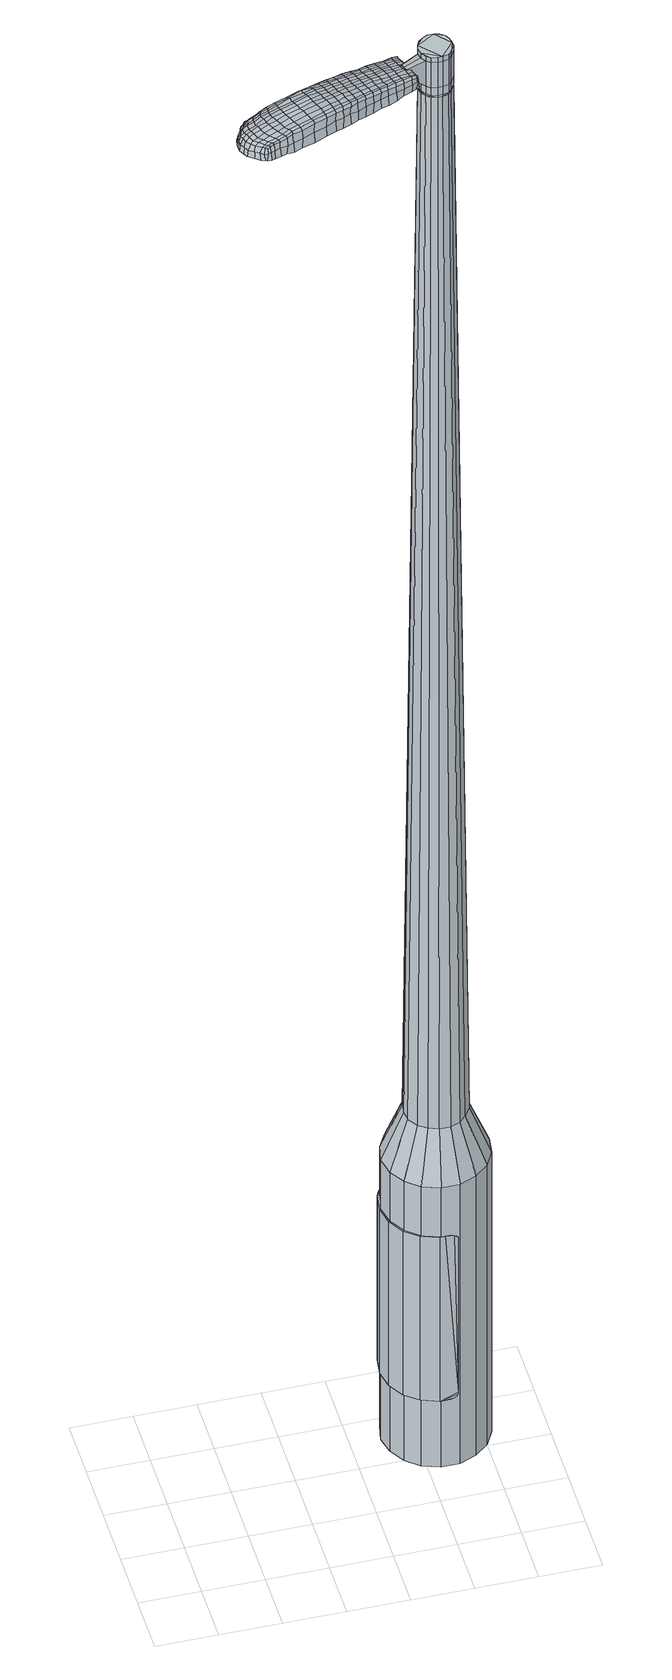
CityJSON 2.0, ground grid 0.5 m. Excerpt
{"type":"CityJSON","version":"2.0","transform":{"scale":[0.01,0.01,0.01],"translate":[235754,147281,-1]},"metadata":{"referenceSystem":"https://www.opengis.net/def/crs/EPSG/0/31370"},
"CityObjects":{
"object1":{"type":"GenericCityObject","attributes":{"cluster":429,"mean_distance_to_centroid":0.108,"new_centroid_x":235756.18,"new_centroid_y":147282.3,"mean_distance_to_camera":9.77,"H1":15.13,"H2":16.26,"Z_final":112.09,"cluster2":-1,"proj_x":235754.98,"proj_y":147279.21,"id_line":64577,"bearing_l":111.18,"distance":3.32,"orientation":"left","G_obj":201.18},"geometry":[{"type":"MultiSurface","lod":"2","boundaries":[[[0,1,2,3]],[[1,4,5,2]],[[4,6,7,5]],[[6,8,9,7]],[[8,10,11,9]],[[10,12,13,11]],[[12,14,15,13]],[[14,16,17,15]],[[16,18,19,17]],[[18,20,21,19]],[[20,22,23,21]],[[22,24,25,23]],[[24,26,27,25]],[[26,28,29,27]],[[28,30,31,29]],[[30,32,33,31]],[[32,34,35,33]],[[34,0,3,35]],[[36,37,38,39]],[[38,40,41,42]],[[41,43,42]],[[42,44,45,46]],[[45,47,46]],[[46,48,49,50]],[[49,51,50]],[[42,46,50,38]],[[50,52,39,38]],[[53,36,39]],[[2,5,7,35]],[[7,9,11,15]],[[11,13,15]],[[15,17,19,23]],[[19,21,23]],[[23,25,27,31]],[[27,29,31]],[[15,23,31,7]],[[31,33,35,7]],[[3,2,35]],[[1,0,54,55]],[[0,34,56,54]],[[34,32,57,56]],[[32,30,58,57]],[[30,28,59,58]],[[28,26,60,59]],[[26,24,61,60]],[[24,22,62,61]],[[22,20,63,62]],[[20,18,64,63]],[[18,16,65,64]],[[16,14,66,65]],[[14,12,67,66]],[[12,10,68,67]],[[10,8,69,68]],[[8,6,70,69]],[[6,4,71,70]],[[4,1,55,71]],[[55,54,72,73]],[[54,56,74,72]],[[56,57,75,74]],[[57,58,76,75]],[[58,59,77,76]],[[59,60,78,77]],[[60,61,79,78]],[[61,62,80,79]],[[62,63,81,80]],[[63,64,82,81]],[[64,65,83,82]],[[65,66,84,83]],[[66,67,85,84]],[[67,68,86,85]],[[68,69,87,86]],[[69,70,88,87]],[[70,71,89,88]],[[71,55,73,89]],[[90,91,92,93]],[[74,94,91,90]],[[95,96,94,74]],[[76,97,96,95]],[[77,98,97,76]],[[99,100,98,77]],[[101,102,100,99]],[[103,104,102,101]],[[81,105,104,103]],[[82,106,105,81]],[[107,108,106,82]],[[109,110,108,107]],[[85,111,110,109]],[[86,112,111,85]],[[87,113,112,86]],[[114,115,113,87]],[[116,117,115,114]],[[93,92,117,116]],[[118,119,120,121]],[[122,118,121,123]],[[124,122,123,125]],[[126,124,125,127]],[[128,126,127,129]],[[130,128,129,131]],[[132,130,131,133]],[[134,132,133,135]],[[136,134,135,137]],[[138,136,137,139]],[[140,138,139,141]],[[142,140,141,143]],[[144,142,143,145]],[[146,144,145,147]],[[148,146,147,149]],[[150,148,149,151]],[[73,72,90,93]],[[72,74,90]],[[75,95,74]],[[75,76,95]],[[78,99,77]],[[78,79,101,99]],[[79,80,103,101]],[[80,81,103]],[[83,107,82]],[[83,84,109,107]],[[84,85,109]],[[88,114,87]],[[88,89,116,114]],[[89,73,93,116]],[[152,153,92,91]],[[153,154,117,92]],[[154,155,115,117]],[[155,113,115]],[[156,110,111]],[[156,157,108,110]],[[157,106,108]],[[158,104,105]],[[158,159,102,104]],[[159,160,100,102]],[[160,98,100]],[[161,96,97]],[[161,94,96]],[[152,91,94]],[[39,52,150,162]],[[153,152,163,151]],[[53,39,162,119]],[[152,94,120,163]],[[36,53,119,118]],[[94,161,121,120]],[[37,36,118,122]],[[161,97,123,121]],[[38,37,122,124]],[[97,98,125,123]],[[40,38,124,126]],[[98,160,127,125]],[[41,40,126,128]],[[160,159,129,127]],[[43,41,128,130]],[[159,158,131,129]],[[42,43,130,132]],[[158,105,133,131]],[[44,42,132,134]],[[105,106,135,133]],[[45,44,134,136]],[[106,157,137,135]],[[47,45,136,138]],[[157,156,139,137]],[[46,47,138,140]],[[156,111,141,139]],[[48,46,140,142]],[[111,112,143,141]],[[49,48,142,144]],[[112,113,145,143]],[[51,49,144,146]],[[113,155,147,145]],[[50,51,146,148]],[[155,154,149,147]],[[52,50,148,150]],[[154,153,151,149]],[[150,151,164,165]],[[151,163,166,164]],[[163,120,167,166]],[[120,119,168,167]],[[119,162,169,168]],[[162,150,165,169]],[[170,171,172,173]],[[174,170,173,175]],[[170,174,176,177]],[[171,170,177,178]],[[179,180,181,182]],[[183,179,182,184]],[[179,183,185,186]],[[180,179,186,187]],[[188,189,190,191]],[[192,188,191,193]],[[188,192,194,195]],[[189,188,195,196]],[[197,198,199,200]],[[201,197,200,202]],[[197,201,203,204]],[[198,197,204,205]],[[206,207,208,209]],[[210,206,209,211]],[[206,210,212,213]],[[207,206,213,214]],[[215,216,217,218]],[[219,215,218,220]],[[215,219,221,222]],[[216,215,222,223]],[[224,225,226,227]],[[216,224,227,217]],[[224,216,223,228]],[[225,224,228,229]],[[230,231,232,233]],[[225,230,233,226]],[[230,225,229,234]],[[231,230,234,235]],[[236,174,175,237]],[[231,236,237,232]],[[236,231,235,238]],[[174,236,238,176]],[[239,240,241,242]],[[243,239,242,244]],[[239,243,245,246]],[[240,239,246,247]],[[248,249,250,251]],[[240,248,251,241]],[[248,240,247,252]],[[249,248,252,253]],[[254,255,256,257]],[[249,254,257,250]],[[254,249,253,258]],[[255,254,258,259]],[[260,261,262,263]],[[255,260,263,256]],[[260,255,259,264]],[[261,260,264,265]],[[266,171,178,267]],[[261,266,267,262]],[[266,261,265,268]],[[171,266,268,172]],[[269,270,271,272]],[[273,269,272,274]],[[269,273,275,276]],[[270,269,276,277]],[[278,279,280,281]],[[270,278,281,271]],[[278,270,277,282]],[[279,278,282,283]],[[284,285,286,287]],[[279,284,287,280]],[[284,279,283,288]],[[285,284,288,289]],[[290,183,184,291]],[[285,290,291,286]],[[290,285,289,292]],[[183,290,292,185]],[[293,294,295,296]],[[297,293,296,298]],[[293,297,299,300]],[[294,293,300,301]],[[302,303,304,305]],[[294,302,305,295]],[[302,294,301,306]],[[303,302,306,307]],[[308,309,310,311]],[[303,308,311,304]],[[308,303,307,312]],[[309,308,312,313]],[[314,315,316,317]],[[309,314,317,310]],[[314,309,313,318]],[[315,314,318,319]],[[320,180,187,321]],[[315,320,321,316]],[[320,315,319,322]],[[180,320,322,181]],[[323,209,208,324]],[[325,323,324,326]],[[323,325,327,328]],[[209,323,328,211]],[[329,325,326,330]],[[331,329,330,332]],[[329,331,333,334]],[[325,329,334,327]],[[335,331,332,336]],[[337,335,336,338]],[[335,337,339,340]],[[331,335,340,333]],[[341,337,338,342]],[[343,341,342,344]],[[341,343,345,346]],[[337,341,346,339]],[[347,343,344,348]],[[198,347,348,199]],[[347,198,205,349]],[[343,347,349,345]],[[350,351,196,195]],[[352,350,195,194]],[[350,352,353,354]],[[351,350,354,355]],[[356,357,355,354]],[[358,356,354,353]],[[356,358,359,360]],[[357,356,360,361]],[[362,363,361,360]],[[364,362,360,359]],[[362,364,365,366]],[[363,362,366,367]],[[368,369,367,366]],[[370,368,366,365]],[[368,370,203,201]],[[369,368,201,202]],[[371,372,373,374]],[[273,371,374,275]],[[371,273,274,375]],[[372,371,375,376]],[[377,192,193,378]],[[372,377,378,373]],[[377,372,376,379]],[[192,377,379,194]],[[380,381,382,383]],[[219,380,383,221]],[[380,219,220,384]],[[381,380,384,385]],[[386,387,388,389]],[[381,386,389,382]],[[386,381,385,390]],[[387,386,390,391]],[[392,189,196,393]],[[387,392,393,388]],[[392,387,391,394]],[[189,392,394,190]],[[395,396,397,398]],[[177,395,398,178]],[[395,177,176,399]],[[396,395,399,400]],[[401,402,403,404]],[[396,401,404,397]],[[401,396,400,405]],[[402,401,405,406]],[[407,200,199,408]],[[402,407,408,403]],[[407,402,406,409]],[[200,407,409,202]],[[410,411,412,413]],[[182,410,413,184]],[[410,182,181,414]],[[411,410,414,415]],[[416,204,203,417]],[[411,416,417,412]],[[416,411,415,418]],[[204,416,418,205]],[[419,420,421,422]],[[297,419,422,299]],[[419,297,298,423]],[[420,419,423,424]],[[425,210,211,426]],[[420,425,426,421]],[[425,420,424,427]],[[210,425,427,212]],[[428,429,430,431]],[[243,428,431,245]],[[428,243,244,432]],[[429,428,432,433]],[[434,435,436,437]],[[429,434,437,430]],[[434,429,433,438]],[[435,434,438,439]],[[440,207,214,441]],[[435,440,441,436]],[[440,435,439,442]],[[207,440,442,208]],[[443,444,433,432]],[[242,443,432,244]],[[443,242,241,445]],[[444,443,445,446]],[[447,448,439,438]],[[444,447,438,433]],[[447,444,446,449]],[[448,447,449,450]],[[451,324,208,442]],[[448,451,442,439]],[[451,448,450,452]],[[324,451,452,326]],[[453,454,455,456]],[[300,453,456,301]],[[453,300,299,422]],[[454,453,422,421]],[[457,328,327,458]],[[454,457,458,455]],[[457,454,421,426]],[[328,457,426,211]],[[459,460,446,445]],[[251,459,445,241]],[[459,251,250,461]],[[460,459,461,462]],[[463,464,450,449]],[[460,463,449,446]],[[463,460,462,465]],[[464,463,465,466]],[[467,330,326,452]],[[464,467,452,450]],[[467,464,466,468]],[[330,467,468,332]],[[469,470,471,472]],[[306,469,472,307]],[[469,306,301,456]],[[470,469,456,455]],[[473,334,333,474]],[[470,473,474,471]],[[473,470,455,458]],[[334,473,458,327]],[[475,476,462,461]],[[257,475,461,250]],[[475,257,256,477]],[[476,475,477,478]],[[479,480,466,465]],[[476,479,465,462]],[[479,476,478,481]],[[480,479,481,482]],[[483,336,332,468]],[[480,483,468,466]],[[483,480,482,484]],[[336,483,484,338]],[[485,486,487,488]],[[312,485,488,313]],[[485,312,307,472]],[[486,485,472,471]],[[489,340,339,490]],[[486,489,490,487]],[[489,486,471,474]],[[340,489,474,333]],[[491,492,478,477]],[[263,491,477,256]],[[491,263,262,493]],[[492,491,493,494]],[[495,496,482,481]],[[492,495,481,478]],[[495,492,494,497]],[[496,495,497,498]],[[499,342,338,484]],[[496,499,484,482]],[[499,496,498,500]],[[342,499,500,344]],[[501,502,503,504]],[[318,501,504,319]],[[501,318,313,488]],[[502,501,488,487]],[[505,346,345,506]],[[502,505,506,503]],[[505,502,487,490]],[[346,505,490,339]],[[507,508,494,493]],[[267,507,493,262]],[[507,267,178,398]],[[508,507,398,397]],[[509,510,498,497]],[[508,509,497,494]],[[509,508,397,404]],[[510,509,404,403]],[[511,348,344,500]],[[510,511,500,498]],[[511,510,403,408]],[[348,511,408,199]],[[512,513,415,414]],[[322,512,414,181]],[[512,322,319,504]],[[513,512,504,503]],[[514,349,205,418]],[[513,514,418,415]],[[514,513,503,506]],[[349,514,506,345]],[[515,516,376,375]],[[272,515,375,274]],[[515,272,271,517]],[[516,515,517,518]],[[519,352,194,379]],[[516,519,379,376]],[[519,516,518,520]],[[352,519,520,353]],[[521,522,523,524]],[[222,521,524,223]],[[521,222,221,383]],[[522,521,383,382]],[[525,526,527,528]],[[522,525,528,523]],[[525,522,382,389]],[[526,525,389,388]],[[529,351,355,530]],[[526,529,530,527]],[[529,526,388,393]],[[351,529,393,196]],[[531,532,518,517]],[[281,531,517,271]],[[531,281,280,533]],[[532,531,533,534]],[[535,358,353,520]],[[532,535,520,518]],[[535,532,534,536]],[[358,535,536,359]],[[537,538,539,540]],[[228,537,540,229]],[[537,228,223,524]],[[538,537,524,523]],[[541,542,543,544]],[[538,541,544,539]],[[541,538,523,528]],[[542,541,528,527]],[[545,357,361,546]],[[542,545,546,543]],[[545,542,527,530]],[[357,545,530,355]],[[547,548,534,533]],[[287,547,533,280]],[[547,287,286,549]],[[548,547,549,550]],[[551,364,359,536]],[[548,551,536,534]],[[551,548,550,552]],[[364,551,552,365]],[[553,554,555,556]],[[234,553,556,235]],[[553,234,229,540]],[[554,553,540,539]],[[557,558,559,560]],[[554,557,560,555]],[[557,554,539,544]],[[558,557,544,543]],[[561,363,367,562]],[[558,561,562,559]],[[561,558,543,546]],[[363,561,546,361]],[[563,564,550,549]],[[291,563,549,286]],[[563,291,184,413]],[[564,563,413,412]],[[565,370,365,552]],[[564,565,552,550]],[[565,564,412,417]],[[370,565,417,203]],[[566,567,400,399]],[[238,566,399,176]],[[566,238,235,556]],[[567,566,556,555]],[[568,569,406,405]],[[567,568,405,400]],[[568,567,555,560]],[[569,568,560,559]],[[570,369,202,409]],[[569,570,409,406]],[[570,569,559,562]],[[369,570,562,367]],[[571,572,573,574]],[[574,573,575,576]],[[577,575,573,578]],[[578,573,572,579]],[[580,581,582,583]],[[583,582,584,585]],[[586,584,582,587]],[[587,582,581,588]],[[589,590,591,592]],[[592,591,593,594]],[[595,593,591,596]],[[596,591,590,597]],[[598,599,600,601]],[[601,600,602,603]],[[604,602,600,605]],[[605,600,599,606]],[[607,608,609,610]],[[610,609,611,612]],[[613,611,609,614]],[[614,609,608,615]],[[616,617,618,619]],[[619,618,620,621]],[[622,620,618,623]],[[623,618,617,624]],[[625,626,627,628]],[[628,627,617,616]],[[624,617,627,629]],[[629,627,626,630]],[[631,632,633,634]],[[634,633,626,625]],[[630,626,633,635]],[[635,633,632,636]],[[576,575,637,638]],[[638,637,632,631]],[[636,632,637,639]],[[639,637,575,577]],[[640,641,642,643]],[[643,642,644,645]],[[646,644,642,647]],[[647,642,641,648]],[[649,650,651,652]],[[652,651,641,640]],[[648,641,651,653]],[[653,651,650,654]],[[655,656,657,658]],[[658,657,650,649]],[[654,650,657,659]],[[659,657,656,660]],[[661,662,663,664]],[[664,663,656,655]],[[660,656,663,665]],[[665,663,662,666]],[[579,572,667,668]],[[668,667,662,661]],[[666,662,667,669]],[[669,667,572,571]],[[670,671,672,673]],[[673,672,674,675]],[[676,674,672,677]],[[677,672,671,678]],[[679,680,681,682]],[[682,681,671,670]],[[678,671,681,683]],[[683,681,680,684]],[[685,686,687,688]],[[688,687,680,679]],[[684,680,687,689]],[[689,687,686,690]],[[585,584,691,692]],[[692,691,686,685]],[[690,686,691,693]],[[693,691,584,586]],[[694,695,696,697]],[[697,696,698,699]],[[700,698,696,701]],[[701,696,695,702]],[[703,704,705,706]],[[706,705,695,694]],[[702,695,705,707]],[[707,705,704,708]],[[709,710,711,712]],[[712,711,704,703]],[[708,704,711,713]],[[713,711,710,714]],[[715,716,717,718]],[[718,717,710,709]],[[714,710,717,719]],[[719,717,716,720]],[[588,581,721,722]],[[722,721,716,715]],[[720,716,721,723]],[[723,721,581,580]],[[607,610,724,725]],[[725,724,726,727]],[[728,726,724,729]],[[729,724,610,612]],[[727,726,730,731]],[[731,730,732,733]],[[734,732,730,735]],[[735,730,726,728]],[[733,732,736,737]],[[737,736,738,739]],[[740,738,736,741]],[[741,736,732,734]],[[739,738,742,743]],[[743,742,744,745]],[[746,744,742,747]],[[747,742,738,740]],[[745,744,748,749]],[[749,748,599,598]],[[606,599,748,750]],[[750,748,744,746]],[[597,751,752,596]],[[596,752,753,595]],[[754,753,752,755]],[[755,752,751,756]],[[756,757,758,755]],[[755,758,759,754]],[[760,759,758,761]],[[761,758,757,762]],[[762,763,764,761]],[[761,764,765,760]],[[766,765,764,767]],[[767,764,763,768]],[[768,769,770,767]],[[767,770,771,766]],[[604,771,770,602]],[[602,770,769,603]],[[772,773,774,775]],[[775,774,674,676]],[[675,674,774,776]],[[776,774,773,777]],[[594,593,778,779]],[[779,778,773,772]],[[777,773,778,780]],[[780,778,593,595]],[[781,782,783,784]],[[784,783,620,622]],[[621,620,783,785]],[[785,783,782,786]],[[787,788,789,790]],[[790,789,782,781]],[[786,782,789,791]],[[791,789,788,792]],[[597,590,793,794]],[[794,793,788,787]],[[792,788,793,795]],[[795,793,590,589]],[[796,797,798,799]],[[799,798,578,579]],[[577,578,798,800]],[[800,798,797,801]],[[802,803,804,805]],[[805,804,797,796]],[[801,797,804,806]],[[806,804,803,807]],[[598,601,808,809]],[[809,808,803,802]],[[807,803,808,810]],[[810,808,601,603]],[[811,812,813,814]],[[814,813,583,585]],[[580,583,813,815]],[[815,813,812,816]],[[604,605,817,818]],[[818,817,812,811]],[[816,812,817,819]],[[819,817,605,606]],[[820,821,822,823]],[[823,822,698,700]],[[699,698,822,824]],[[824,822,821,825]],[[612,611,826,827]],[[827,826,821,820]],[[825,821,826,828]],[[828,826,611,613]],[[829,830,831]],[[831,830,644,646]],[[645,644,830,832]],[[832,830,829,833]],[[834,835,836,837]],[[837,836,829,831]],[[833,829,836,838]],[[838,836,835,839]],[[615,608,840,841]],[[841,840,835,834]],[[839,835,840,842]],[[842,840,608,607]],[[833,843,832]],[[832,843,643,645]],[[640,643,843,844]],[[844,843,845]],[[839,846,847,838]],[[838,847,843,833]],[[845,843,847,848]],[[848,847,846,849]],[[607,725,850,842]],[[842,850,846,839]],[[849,846,850,851]],[[851,850,725,727]],[[852,853,854]],[[854,853,701,702]],[[700,701,853,823]],[[823,853,852,820]],[[728,729,855,856]],[[856,855,852,854]],[[820,852,855,827]],[[827,855,729,612]],[[845,857,858,844]],[[844,858,652,640]],[[649,652,858,859]],[[859,858,857,860]],[[849,861,862,848]],[[848,862,857,845]],[[860,857,862,863]],[[863,862,861,864]],[[727,731,865,851]],[[851,865,861,849]],[[864,861,865,866]],[[866,865,731,733]],[[867,868,869,870]],[[870,869,707,708]],[[702,707,869,854]],[[869,868,854]],[[734,735,871,872]],[[872,871,868,867]],[[854,868,871,856]],[[856,871,735,728]],[[860,873,874,859]],[[859,874,658,649]],[[655,658,874,875]],[[875,874,873,876]],[[864,877,878,863]],[[863,878,873,860]],[[876,873,878,879]],[[879,878,877,880]],[[733,737,881,866]],[[866,881,877,864]],[[880,877,881,882]],[[882,881,737,739]],[[883,884,885,886]],[[886,885,713,714]],[[708,713,885,870]],[[870,885,884,867]],[[740,741,887,888]],[[888,887,884,883]],[[867,884,887,872]],[[872,887,741,734]],[[876,889,890,875]],[[875,890,664,655]],[[661,664,890,891]],[[891,890,889,892]],[[880,893,894,879]],[[879,894,889,876]],[[892,889,894,895]],[[895,894,893,896]],[[739,743,897,882]],[[882,897,893,880]],[[896,893,897,898]],[[898,897,743,745]],[[899,900,901,902]],[[902,901,719,720]],[[714,719,901,886]],[[886,901,900,883]],[[746,747,903,904]],[[904,903,900,899]],[[883,900,903,888]],[[888,903,747,740]],[[892,905,906,891]],[[891,906,668,661]],[[579,668,906,799]],[[799,906,905,796]],[[896,907,908,895]],[[895,908,905,892]],[[796,905,908,805]],[[805,908,907,802]],[[745,749,909,898]],[[898,909,907,896]],[[802,907,909,809]],[[809,909,749,598]],[[816,910,911,815]],[[815,911,723,580]],[[720,723,911,902]],[[902,911,910,899]],[[606,750,912,819]],[[819,912,910,816]],[[899,910,912,904]],[[904,912,750,746]],[[777,913,914,776]],[[776,914,673,675]],[[670,673,914,915]],[[915,914,913,916]],[[595,753,917,780]],[[780,917,913,777]],[[916,913,917,918]],[[918,917,753,754]],[[919,920,921,922]],[[922,921,623,624]],[[622,623,921,784]],[[784,921,920,781]],[[923,924,925,926]],[[926,925,920,919]],[[781,920,925,790]],[[790,925,924,787]],[[756,751,927,928]],[[928,927,924,923]],[[787,924,927,794]],[[794,927,751,597]],[[916,929,930,915]],[[915,930,682,670]],[[679,682,930,931]],[[931,930,929,932]],[[754,759,933,918]],[[918,933,929,916]],[[932,929,933,934]],[[934,933,759,760]],[[935,936,937,938]],[[938,937,629,630]],[[624,629,937,922]],[[922,937,936,919]],[[939,940,941,942]],[[942,941,936,935]],[[919,936,941,926]],[[926,941,940,923]],[[762,757,943,944]],[[944,943,940,939]],[[923,940,943,928]],[[928,943,757,756]],[[932,945,946,931]],[[931,946,688,679]],[[685,688,946,947]],[[947,946,945,948]],[[760,765,949,934]],[[934,949,945,932]],[[948,945,949,950]],[[950,949,765,766]],[[951,952,953,954]],[[954,953,635,636]],[[630,635,953,938]],[[938,953,952,935]],[[955,956,957,958]],[[958,957,952,951]],[[935,952,957,942]],[[942,957,956,939]],[[768,763,959,960]],[[960,959,956,955]],[[939,956,959,944]],[[944,959,763,762]],[[948,961,962,947]],[[947,962,692,685]],[[585,692,962,814]],[[814,962,961,811]],[[766,771,963,950]],[[950,963,961,948]],[[811,961,963,818]],[[818,963,771,604]],[[801,964,965,800]],[[800,965,639,577]],[[636,639,965,954]],[[954,965,964,951]],[[807,966,967,806]],[[806,967,964,801]],[[951,964,967,958]],[[958,967,966,955]],[[603,769,968,810]],[[810,968,966,807]],[[955,966,968,960]],[[960,968,769,768]],[[571,574,173,172]],[[574,576,175,173]],[[586,587,186,185]],[[587,588,187,186]],[[589,592,191,190]],[[592,594,193,191]],[[613,614,213,212]],[[614,615,214,213]],[[616,619,218,217]],[[619,621,220,218]],[[625,628,227,226]],[[628,616,217,227]],[[631,634,233,232]],[[634,625,226,233]],[[576,638,237,175]],[[638,631,232,237]],[[646,647,246,245]],[[647,648,247,246]],[[648,653,252,247]],[[653,654,253,252]],[[654,659,258,253]],[[659,660,259,258]],[[660,665,264,259]],[[665,666,265,264]],[[666,669,268,265]],[[669,571,172,268]],[[676,677,276,275]],[[677,678,277,276]],[[678,683,282,277]],[[683,684,283,282]],[[684,689,288,283]],[[689,690,289,288]],[[690,693,292,289]],[[693,586,185,292]],[[694,697,296,295]],[[697,699,298,296]],[[703,706,305,304]],[[706,694,295,305]],[[709,712,311,310]],[[712,703,304,311]],[[715,718,317,316]],[[718,709,310,317]],[[588,722,321,187]],[[722,715,316,321]],[[772,775,374,373]],[[775,676,275,374]],[[594,779,378,193]],[[779,772,373,378]],[[621,785,384,220]],[[785,786,385,384]],[[786,791,390,385]],[[791,792,391,390]],[[792,795,394,391]],[[795,589,190,394]],[[699,824,423,298]],[[824,825,424,423]],[[825,828,427,424]],[[828,613,212,427]],[[831,431,430]],[[831,646,245,431]],[[834,837,437,436]],[[837,831,430,437]],[[615,841,441,214]],[[841,834,436,441]],[[969,970,971,972]],[[973,974,972,971]],[[975,976,977,978]],[[979,980,981,982]],[[970,983,984,971]],[[985,973,971,984]],[[986,975,978,987]],[[988,989,980,979]],[[983,990,991,984]],[[991,992,985,984]],[[993,986,987,994]],[[995,989,988,996]],[[990,997,998,991]],[[998,999,992,991]],[[1000,993,994,1001]],[[1002,995,996,1003]],[[1004,1005,1006,1007]],[[1008,1009,1005,1004]],[[1008,1010,1011,1009]],[[1010,1012,1013,1011]],[[1014,1015,1016,1017]],[[1018,1019,1015,1014]],[[1020,1021,1019,1018]],[[1022,1023,1021,1020]],[[1017,1006,1005,1014]],[[1014,1005,1009,1018]],[[1009,1011,1020,1018]],[[1011,1013,1022,1020]],[[978,977,974,973]],[[987,978,973,985]],[[992,994,987,985]],[[999,1001,994,992]],[[979,982,976,975]],[[988,979,975,986]],[[996,988,986,993]],[[1003,996,993,1000]],[[980,1004,1007,981]],[[989,1008,1004,980]],[[1010,1008,989,995]],[[1012,1010,995,1002]],[[1024,1025,1026,1027]],[[1026,1028,1029,1030]],[[1026,1030,1031,1032]],[[1026,1032,1027]],[[1033,1024,1027,1034]],[[1035,1034,1027,1036]],[[1037,1036,1027]],[[1038,1026,1025,1039]],[[1040,1038,1039,1041]],[[1042,1040,1041,1043]],[[1044,1042,1043,1045]],[[1046,1044,1045,1047]],[[1047,1048,1049,1050]],[[1047,1050,1051,1052]],[[1047,1052,1053,1054]],[[1053,1055,1056,1057]],[[1053,1057,1058,1059]],[[1053,1059,1054]],[[1047,1054,1046]],[[1060,1061,1025,1024]],[[1062,1063,1028,1026]],[[1064,1065,1037,1027]],[[1061,1066,1039,1025]],[[1067,1062,1026,1038]],[[1066,1068,1041,1039]],[[1069,1067,1038,1040]],[[1068,1070,1043,1041]],[[1071,1069,1040,1042]],[[1070,1072,1045,1043]],[[1073,1071,1042,1044]],[[1072,1074,1047,1045]],[[1075,1073,1044,1046]],[[1074,1076,1048,1047]],[[1077,1078,1055,1053]],[[1079,1075,1046,1054]],[[1049,1048,1076,1080]],[[1050,1049,1080,1081]],[[1051,1050,1081,1082]],[[1052,1051,1082,1083]],[[1053,1052,1083,1077]],[[1084,1060,1024,1033]],[[1085,1084,1033,1034]],[[1086,1085,1034,1035]],[[1087,1086,1035,1036]],[[1065,1087,1036,1037]],[[1029,1028,1063,1088]],[[1056,1055,1078,1089]],[[1030,1029,1088,1090]],[[1031,1030,1090,1091]],[[1032,1031,1091,1092]],[[1027,1032,1092,1064]],[[1057,1056,1089,1093]],[[1058,1057,1093,1094]],[[1059,1058,1094,1095]],[[1054,1059,1095,1079]]]}]}
},
"vertices":[
[177,113,384],[174,127,384],[174,127,96],[177,113,96],[177,142,384],[177,142,96],[184,154,384],[184,154,96],[195,164,384],[195,164,96],[209,169,384],[209,169,96],[223,170,384],[223,170,96],[237,165,384],[237,165,96],[249,156,384],[249,156,96],[256,143,384],[256,143,96],[259,129,384],[259,129,96],[257,114,384],[257,114,96],[250,101,384],[250,101,96],[239,92,384],[239,92,96],[225,86,384],[225,86,96],[210,86,384],[210,86,96],[196,91,384],[196,91,96],[185,100,384],[185,100,96],[210,116,1524],[215,115,1524],[219,115,1524],[204,123,1524],[224,116,1524],[227,119,1524],[230,128,1524],[230,124,1524],[229,133,1524],[227,137,1524],[219,141,1524],[223,140,1524],[214,141,1524],[210,139,1524],[204,132,1524],[206,136,1524],[203,128,1524],[207,119,1524],[193,119,429],[192,127,429],[198,111,429],[205,106,429],[213,103,429],[222,103,429],[230,106,429],[236,112,429],[241,120,429],[242,128,429],[240,137,429],[236,144,429],[229,150,429],[221,153,429],[212,153,429],[204,149,429],[197,144,429],[193,136,429],[204,123,1483],[203,128,1483],[207,119,1483],[210,116,1483],[215,115,1483],[219,115,1483],[224,116,1483],[227,119,1483],[230,124,1483],[230,128,1483],[229,133,1483],[227,137,1483],[223,140,1483],[219,141,1483],[214,141,1483],[210,139,1483],[206,136,1483],[204,132,1483],[205,123,1483],[205,123,1485],[204,128,1485],[204,128,1483],[207,119,1485],[211,117,1483],[211,117,1485],[215,115,1485],[219,115,1485],[223,117,1483],[223,117,1485],[227,120,1483],[227,120,1485],[229,124,1483],[229,124,1485],[230,128,1485],[229,133,1485],[226,136,1483],[226,136,1485],[223,139,1483],[223,139,1485],[219,141,1485],[214,141,1485],[210,139,1485],[207,136,1483],[207,136,1485],[205,132,1483],[205,132,1485],[210,116,1519],[207,119,1519],[207,119,1493],[210,116,1493],[215,115,1519],[215,115,1493],[219,115,1519],[219,115,1493],[224,116,1519],[224,116,1493],[227,119,1519],[227,119,1493],[230,124,1519],[230,124,1493],[230,128,1519],[230,128,1493],[229,133,1519],[229,133,1493],[227,137,1519],[227,137,1493],[223,140,1519],[223,140,1493],[219,141,1519],[219,141,1493],[214,141,1519],[214,141,1493],[210,139,1519],[210,139,1493],[206,136,1519],[206,136,1493],[204,132,1519],[204,132,1493],[203,128,1519],[203,128,1493],[204,123,1485],[203,128,1485],[204,132,1485],[206,136,1485],[223,140,1485],[227,137,1485],[230,124,1485],[227,119,1485],[224,116,1485],[210,116,1485],[204,123,1519],[204,123,1493],[186,119,1513],[186,119,1518],[187,116,1513],[188,113,1513],[188,113,1518],[187,116,1518],[111,108,1519],[117,110,1518],[116,111,1509],[109,109,1510],[103,105,1519],[101,106,1510],[104,104,1526],[112,107,1525],[119,109,1525],[124,72,1519],[131,75,1518],[131,76,1525],[125,74,1525],[116,68,1519],[117,70,1526],[116,67,1510],[124,70,1510],[130,73,1509],[50,62,1519],[48,65,1519],[47,65,1513],[49,61,1513],[52,58,1519],[51,58,1513],[54,59,1524],[51,62,1524],[50,66,1524],[119,88,1530],[126,91,1529],[124,94,1529],[118,92,1530],[110,85,1531],[109,88,1531],[112,82,1530],[120,85,1530],[127,88,1529],[194,118,1512],[193,120,1512],[192,120,1517],[193,117,1517],[195,115,1512],[194,115,1517],[194,114,1506],[193,117,1506],[192,120,1506],[56,85,1519],[59,87,1519],[57,88,1512],[55,86,1512],[54,84,1518],[53,85,1512],[55,83,1522],[57,84,1523],[60,86,1524],[63,89,1519],[68,91,1519],[67,92,1512],[62,90,1512],[64,88,1524],[69,90,1525],[74,94,1519],[81,97,1519],[79,98,1511],[72,95,1511],[75,93,1526],[82,96,1526],[92,101,1519],[90,102,1510],[93,100,1526],[181,130,1513],[174,128,1513],[175,127,1518],[182,130,1517],[186,132,1512],[186,131,1516],[185,132,1506],[180,131,1507],[172,129,1507],[167,126,1514],[159,124,1515],[161,123,1520],[168,125,1519],[165,127,1507],[158,124,1507],[152,121,1515],[145,119,1516],[147,118,1522],[154,120,1521],[151,122,1508],[144,120,1508],[138,117,1517],[131,115,1517],[133,114,1524],[140,116,1523],[136,118,1508],[129,116,1509],[124,112,1518],[126,111,1524],[122,113,1509],[68,51,1519],[71,52,1519],[71,54,1524],[68,53,1523],[66,51,1518],[66,52,1522],[65,50,1512],[68,50,1512],[71,51,1512],[76,54,1519],[82,55,1519],[82,57,1525],[76,55,1524],[76,52,1512],[81,54,1512],[87,57,1519],[95,60,1519],[95,61,1526],[87,59,1526],[87,55,1511],[94,58,1511],[105,64,1519],[106,66,1526],[105,62,1510],[192,102,1513],[185,99,1513],[184,98,1507],[191,101,1507],[197,105,1512],[196,104,1506],[196,105,1516],[192,103,1517],[185,100,1518],[178,96,1514],[171,93,1515],[171,91,1507],[178,94,1507],[178,97,1519],[171,94,1520],[164,90,1515],[158,87,1516],[157,85,1508],[164,88,1508],[165,91,1521],[158,88,1522],[151,84,1517],[144,80,1517],[144,79,1509],[150,82,1508],[151,85,1523],[144,82,1524],[137,78,1518],[137,76,1509],[138,79,1524],[188,115,1519],[187,118,1519],[181,113,1520],[180,115,1520],[182,110,1520],[189,113,1519],[174,110,1522],[173,113,1522],[167,107,1523],[166,110,1523],[168,104,1523],[175,107,1521],[160,105,1524],[159,107,1524],[153,102,1525],[152,105,1525],[154,99,1525],[161,102,1524],[146,99,1526],[145,102,1526],[139,97,1527],[138,99,1527],[140,93,1527],[147,96,1526],[132,94,1528],[131,97,1528],[134,91,1528],[54,63,1527],[53,67,1527],[56,60,1526],[60,61,1527],[58,65,1528],[57,68,1528],[64,67,1529],[63,71,1529],[66,64,1528],[73,66,1530],[71,70,1530],[70,73,1530],[78,72,1531],[76,76,1531],[80,69,1530],[88,72,1531],[86,76,1531],[85,79,1531],[98,80,1531],[97,84,1531],[100,77,1531],[63,51,1518],[60,53,1519],[60,51,1513],[63,50,1513],[64,53,1523],[62,54,1523],[56,55,1519],[56,54,1513],[57,56,1524],[52,82,1518],[51,80,1518],[52,80,1523],[54,82,1523],[51,83,1513],[50,80,1513],[49,76,1519],[48,73,1519],[50,73,1524],[51,77,1523],[48,77,1513],[47,72,1513],[48,69,1519],[49,69,1524],[47,69,1513],[113,105,1528],[113,103,1528],[120,106,1528],[120,108,1527],[105,102,1528],[105,101,1529],[114,101,1529],[115,98,1530],[122,100,1529],[121,103,1528],[106,98,1529],[107,95,1530],[116,95,1530],[123,97,1529],[108,92,1531],[124,75,1528],[123,77,1529],[115,74,1529],[116,72,1528],[131,78,1527],[130,80,1528],[122,81,1529],[114,77,1530],[129,84,1528],[198,107,1512],[197,108,1512],[196,108,1517],[197,107,1517],[198,105,1506],[197,107,1506],[196,112,1512],[195,111,1517],[196,111,1506],[189,132,1512],[189,130,1512],[188,130,1506],[187,132,1506],[188,131,1517],[188,129,1517],[190,128,1512],[191,125,1512],[190,125,1506],[189,128,1506],[189,127,1517],[190,125,1517],[192,123,1512],[191,123,1506],[191,122,1517],[183,129,1519],[183,127,1519],[176,126,1520],[176,125,1520],[184,125,1519],[185,123,1519],[177,123,1520],[178,120,1520],[186,120,1519],[179,118,1520],[192,105,1519],[191,106,1519],[184,104,1520],[185,102,1520],[190,109,1519],[183,107,1520],[168,124,1521],[169,122,1521],[161,122,1522],[162,120,1522],[170,120,1521],[171,118,1521],[163,118,1522],[164,115,1523],[172,115,1522],[165,112,1523],[178,99,1521],[177,101,1521],[171,98,1522],[171,96,1522],[176,104,1521],[169,101,1522],[154,119,1523],[155,118,1523],[147,117,1524],[148,115,1524],[156,115,1523],[157,113,1524],[149,113,1525],[150,110,1525],[158,110,1524],[151,107,1525],[164,93,1523],[164,95,1523],[157,92,1524],[158,90,1524],[162,98,1524],[156,95,1525],[140,115,1525],[141,113,1525],[133,112,1526],[134,110,1526],[142,110,1526],[143,108,1526],[135,108,1527],[136,105,1527],[144,105,1526],[137,102,1527],[151,87,1525],[150,89,1525],[143,86,1526],[144,84,1526],[149,92,1526],[142,89,1527],[127,110,1527],[127,108,1527],[128,106,1527],[129,103,1528],[130,100,1528],[138,81,1527],[137,83,1527],[135,87,1528],[66,53,1525],[64,54,1525],[70,54,1526],[67,56,1526],[60,57,1526],[64,58,1527],[56,83,1525],[55,80,1525],[58,82,1526],[59,84,1525],[53,77,1525],[52,74,1526],[56,76,1527],[57,79,1526],[52,70,1526],[56,72,1527],[75,56,1526],[73,57,1527],[81,58,1527],[79,59,1528],[69,60,1528],[76,62,1529],[64,86,1526],[63,84,1527],[69,87,1528],[69,89,1527],[62,81,1527],[62,78,1528],[68,81,1529],[68,84,1528],[62,74,1528],[69,77,1530],[87,60,1528],[85,62,1529],[94,63,1528],[93,65,1529],[82,65,1529],[90,68,1530],[75,91,1528],[75,89,1528],[82,92,1529],[82,94,1528],[75,86,1529],[75,83,1530],[83,86,1530],[83,89,1530],[75,80,1530],[84,83,1531],[105,67,1529],[104,69,1529],[102,73,1530],[93,98,1528],[94,96,1529],[94,94,1530],[95,90,1530],[96,87,1531],[116,109,1509],[118,108,1518],[111,106,1518],[110,107,1509],[103,103,1519],[101,104,1510],[105,102,1525],[113,105,1525],[119,107,1525],[130,78,1525],[130,76,1518],[124,74,1518],[124,75,1525],[116,70,1519],[116,72,1525],[115,68,1510],[123,72,1509],[129,75,1509],[50,65,1513],[51,66,1519],[52,63,1519],[51,62,1513],[54,60,1519],[53,59,1513],[55,60,1524],[53,63,1524],[52,66,1524],[124,94,1528],[125,91,1528],[118,88,1529],[117,91,1529],[110,85,1529],[109,88,1529],[111,82,1529],[120,85,1529],[126,88,1528],[190,119,1516],[191,119,1512],[192,117,1512],[191,117,1516],[193,114,1512],[192,114,1516],[192,114,1506],[191,117,1506],[190,119,1506],[58,86,1512],[60,85,1519],[57,84,1518],[56,84,1512],[55,82,1518],[54,83,1512],[56,82,1522],[58,83,1523],[61,84,1523],[68,90,1512],[69,90,1519],[64,87,1519],[63,88,1512],[65,86,1524],[70,89,1525],[80,96,1511],[82,95,1519],[74,92,1519],[73,93,1511],[76,91,1525],[83,94,1526],[92,99,1519],[91,100,1510],[94,98,1526],[175,125,1518],[174,126,1513],[181,129,1513],[182,128,1517],[186,130,1512],[186,129,1515],[185,130,1506],[180,129,1506],[173,127,1507],[161,121,1520],[160,122,1514],[167,124,1514],[168,123,1519],[166,125,1507],[158,123,1507],[147,116,1522],[146,117,1516],[153,119,1515],[154,119,1521],[151,120,1508],[144,118,1508],[133,112,1523],[132,113,1517],[139,115,1516],[140,114,1522],[137,116,1508],[130,114,1508],[125,110,1517],[126,109,1524],[123,111,1509],[71,56,1523],[71,54,1519],[68,53,1518],[68,55,1523],[66,53,1518],[66,54,1522],[65,52,1512],[67,52,1512],[70,53,1512],[81,59,1525],[81,57,1519],[76,56,1519],[76,57,1524],[75,54,1512],[80,55,1512],[94,63,1526],[94,62,1519],[87,59,1519],[87,60,1525],[86,57,1511],[93,60,1511],[105,66,1519],[105,67,1526],[104,64,1510],[183,99,1507],[184,101,1513],[191,104,1513],[190,103,1506],[195,106,1512],[195,105,1506],[194,107,1515],[191,105,1517],[184,102,1518],[170,93,1507],[170,95,1514],[177,98,1514],[177,96,1507],[177,99,1519],[171,96,1520],[156,87,1508],[157,88,1516],[163,91,1515],[163,90,1508],[164,93,1521],[157,90,1522],[143,80,1508],[143,82,1517],[150,85,1516],[149,83,1508],[150,87,1522],[144,84,1523],[137,79,1517],[136,77,1509],[137,81,1524],[187,115,1518],[186,117,1518],[180,113,1519],[179,115,1519],[181,110,1519],[188,112,1518],[173,110,1520],[172,112,1520],[166,107,1521],[165,110,1521],[167,104,1521],[174,107,1520],[159,104,1523],[158,107,1523],[152,102,1524],[151,104,1524],[154,99,1524],[160,102,1523],[146,99,1525],[145,102,1525],[139,96,1526],[138,99,1526],[140,93,1526],[147,96,1525],[132,94,1527],[131,97,1527],[133,91,1527],[54,67,1526],[55,64,1526],[57,61,1525],[61,62,1526],[59,65,1526],[58,68,1526],[63,71,1528],[65,68,1528],[67,64,1527],[73,67,1528],[71,70,1529],[70,73,1529],[77,76,1530],[78,73,1530],[80,69,1529],[88,73,1530],[86,76,1530],[85,79,1530],[97,84,1530],[98,80,1530],[100,77,1530],[61,53,1513],[62,54,1518],[64,53,1518],[64,52,1512],[65,54,1523],[63,55,1523],[58,57,1519],[57,56,1513],[59,57,1523],[54,79,1523],[53,79,1518],[54,81,1518],[55,81,1523],[53,82,1512],[52,79,1512],[52,73,1523],[50,72,1519],[51,76,1519],[53,76,1523],[50,76,1513],[49,72,1513],[50,69,1519],[51,69,1524],[49,69,1513],[120,105,1527],[113,103,1527],[113,104,1527],[120,106,1526],[105,101,1527],[105,100,1528],[122,100,1528],[115,97,1528],[114,100,1528],[121,103,1527],[106,97,1528],[107,94,1529],[116,94,1529],[123,97,1528],[108,91,1529],[115,74,1528],[123,78,1527],[124,76,1527],[116,73,1527],[130,79,1526],[129,80,1527],[121,81,1528],[113,78,1528],[128,84,1527],[194,108,1516],[195,108,1512],[196,107,1512],[195,107,1516],[195,106,1506],[195,107,1506],[194,111,1512],[193,111,1516],[194,110,1506],[187,129,1512],[187,130,1512],[186,130,1506],[186,129,1516],[186,128,1516],[188,125,1506],[189,124,1512],[188,127,1512],[187,127,1506],[187,126,1516],[188,124,1516],[190,122,1512],[189,122,1506],[189,121,1516],[182,127,1518],[175,125,1519],[176,124,1519],[184,122,1518],[183,125,1518],[177,122,1519],[177,120,1519],[185,120,1518],[178,117,1519],[190,106,1518],[191,105,1518],[184,103,1519],[189,109,1518],[182,107,1519],[169,122,1520],[168,123,1520],[161,120,1521],[162,119,1521],[170,117,1520],[169,120,1520],[162,117,1521],[163,115,1521],[171,115,1520],[164,112,1521],[170,98,1521],[177,101,1520],[177,100,1520],[170,97,1521],[176,104,1520],[169,101,1521],[155,117,1522],[154,118,1522],[147,116,1523],[148,115,1523],[156,112,1522],[155,115,1522],[148,112,1523],[149,110,1524],[157,110,1523],[150,107,1524],[156,92,1523],[163,95,1522],[164,94,1522],[157,91,1523],[162,98,1522],[155,95,1523],[141,112,1524],[140,113,1524],[133,111,1525],[134,110,1525],[143,107,1525],[142,110,1524],[135,107,1525],[136,105,1526],[144,104,1525],[137,102,1526],[143,86,1525],[150,89,1524],[150,88,1524],[143,85,1525],[148,92,1524],[141,90,1525],[127,107,1526],[127,109,1526],[129,102,1527],[128,105,1526],[130,99,1527],[136,83,1526],[137,82,1526],[135,87,1526],[64,56,1524],[67,55,1524],[70,56,1525],[68,57,1525],[61,58,1525],[64,59,1525],[59,81,1525],[56,80,1524],[57,81,1524],[60,83,1525],[57,75,1526],[54,74,1525],[55,77,1524],[58,79,1525],[53,70,1525],[57,72,1526],[73,58,1526],[75,57,1526],[81,59,1526],[79,60,1527],[70,61,1526],[76,63,1527],[69,86,1527],[64,84,1526],[65,85,1526],[70,88,1526],[69,80,1528],[63,77,1527],[63,81,1526],[69,83,1527],[63,74,1527],[69,77,1528],[85,62,1527],[86,61,1527],[94,64,1527],[93,65,1528],[82,66,1528],[90,69,1529],[83,92,1528],[75,89,1527],[76,90,1527],[83,93,1527],[83,86,1529],[75,83,1529],[75,86,1528],[83,89,1528],[76,79,1529],[84,82,1530],[104,70,1528],[105,68,1528],[102,73,1529],[94,96,1528],[94,97,1528],[95,90,1529],[94,93,1529],[96,87,1530],[186,131,1508],[188,124,1508],[157,114,1509],[154,121,1509],[137,107,1510],[134,115,1510],[100,93,1512],[96,102,1512],[113,108,1511],[117,99,1511],[83,86,1513],[71,81,1514],[67,89,1514],[80,95,1513],[190,118,1508],[160,106,1509],[140,99,1510],[103,84,1512],[120,91,1511],[86,78,1513],[74,73,1514],[193,112,1508],[163,99,1509],[143,90,1510],[106,76,1512],[123,82,1511],[77,65,1514],[90,69,1513],[195,105,1508],[166,92,1509],[146,82,1510],[110,67,1512],[127,73,1511],[80,56,1514],[93,60,1513],[58,76,1514],[54,73,1514],[52,79,1514],[55,84,1514],[61,68,1514],[57,66,1514],[64,60,1514],[59,60,1514],[67,52,1514],[62,53,1514],[51,69,1515],[49,64,1515],[49,65,1515],[49,73,1515],[52,65,1515],[50,63,1515],[54,60,1515],[50,62,1515],[56,56,1515],[50,61,1515],[213,85,334],[209,85,334],[209,85,165],[223,85,171],[213,85,165],[217,85,165],[220,85,166],[222,85,167],[223,85,169],[217,85,334],[220,85,333],[222,85,332],[223,85,331],[223,85,328],[195,90,165],[195,90,334],[184,99,165],[184,99,334],[176,112,165],[176,112,334],[173,127,165],[173,127,334],[175,142,165],[175,142,334],[177,146,334],[179,149,334],[180,151,333],[181,153,332],[182,154,331],[182,155,328],[177,146,165],[182,155,171],[182,154,169],[181,153,167],[180,151,166],[179,149,165],[213,88,334],[209,88,334],[209,88,165],[213,88,165],[223,88,171],[223,88,328],[196,92,334],[196,92,165],[186,101,334],[186,101,165],[179,113,334],[179,113,165],[176,127,334],[176,127,165],[178,141,334],[178,141,165],[180,144,334],[184,153,328],[184,153,171],[180,144,165],[181,147,334],[183,150,333],[184,152,332],[184,153,331],[217,88,334],[220,88,333],[222,88,332],[223,88,331],[217,88,165],[184,153,169],[220,88,166],[222,88,167],[223,88,169],[184,152,167],[183,150,166],[181,147,165]
]}
